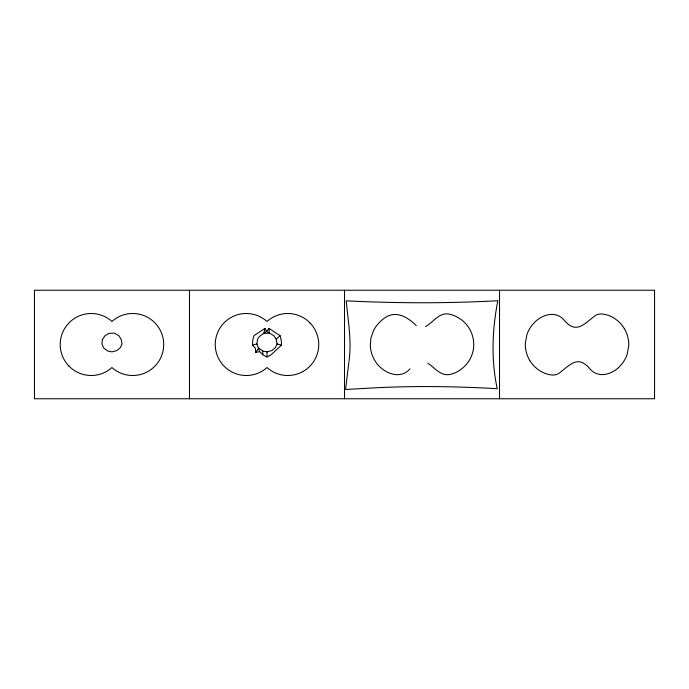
<?xml version="1.0" encoding="UTF-8"?>
<svg xmlns="http://www.w3.org/2000/svg" width="689" height="689" viewBox="0 0 689 689"><rect width="100%" height="100%" fill="white"/><g stroke="black" fill="none" stroke-linecap="round" stroke-linejoin="round"><path stroke-width="1.03" d="M266.962 357.005L267.056 351.898L271.957 350.512L275.35 347.669L277.03 343.949L276.203 339.229L273.852 335.655L266.488 331.375L265.007 328.377L253.931 335.655L252.639 340.848L252.475 345.068L255.421 348.298L255.628 352.398L259.607 351.648L262.81 354.766L266.962 357.005L271.165 354.766L281.5 345.068L281.336 340.848L280.044 335.655L268.968 328.377C266.212 333.312 259.77 334.199 257.445 339.436L256.945 343.949L259.607 351.648M348.987 361.337C351.898 341.184 348.031 320.893 346.222 300.852C396.718 303.315 447.333 303.496 497.82 300.723C492.222 329.833 490.981 359.58 497.225 388.717C453.095 386.176 408.827 385.642 364.696 388.415L345.542 389.483L348.884 362.25M265.007 328.377L263.801 333.407L269.27 333.114L268.968 328.377M255.628 352.398L258.719 348.005L262.69 351.011L267.056 351.898M276.203 339.229L280.044 335.655M409.998 368.804C399.62 381.017 381.577 372.181 374.859 360.614A31.41 31.41 0 0 1 370.32 345.775L370.94 337.98L373.533 330.608A30.755 30.755 0 0 1 380.664 321.341C392.919 308.87 405.718 315.261 416.302 325.621M425.535 326.638C433.235 322.383 438.859 312.393 448.866 314.038C457.823 315.889 465.842 321.858 470.131 329.945A31.41 31.41 0 0 1 473.748 345.034A30.23 30.23 0 0 1 472.62 352.777A30.936 30.936 0 0 1 467.366 363.224C462.5 369.244 455.498 374.067 447.626 374.773C439.315 374.738 434.173 367.297 427.783 363.146M252.475 345.068L256.945 343.949M277.03 343.949L281.5 345.068M624.355 328.584C619.463 320.583 610.704 314.399 601.187 313.926A13.031 13.031 0 0 0 595.839 315.2C584.479 323.365 576.469 335.078 564.033 320.015C555.334 309.783 540.555 315.019 533.174 323.908A30.514 30.514 0 0 0 529.97 328.171A30.979 30.979 0 0 0 526.913 334.613L525.319 343.355A31.367 31.367 0 0 0 529.729 360.416M529.72 360.416C534.612 368.417 543.371 374.601 552.888 375.074A13.031 13.031 0 0 0 558.236 373.8C569.596 365.635 577.606 353.922 590.042 368.985C598.741 379.217 613.52 373.981 620.901 365.092A30.514 30.514 0 0 0 624.105 360.829A30.979 30.979 0 0 0 627.162 354.387L628.756 345.645A31.367 31.367 0 0 0 624.346 328.584M262.69 351.011L262.81 354.766M499.525 290.241L499.525 398.759M344.5 290.241L344.5 398.759M189.475 290.241L189.475 398.759M102.42 339.436L101.92 343.949L103.695 348.005L107.665 351.011L112.031 351.898L116.932 350.512L120.325 347.669L122.005 343.949L121.178 339.229L118.827 335.655L114.245 333.114L108.776 333.407L105.098 335.655L102.42 339.436M654.55 290.241L34.45 290.241L34.45 398.759L654.55 398.759L654.55 290.241M68.917 366.04A31.005 31.005 0 0 0 111.962 367.538A31.005 31.005 0 0 0 155.008 366.04A31.005 31.005 0 0 0 155.008 322.96A31.005 31.005 0 0 0 111.962 321.462A31.005 31.005 0 0 0 68.917 322.96A31.005 31.005 0 0 0 68.917 366.04M310.033 322.96A31.005 31.005 0 0 0 266.988 321.462A31.005 31.005 0 0 0 223.942 322.96A31.005 31.005 0 0 0 223.942 366.04A31.005 31.005 0 0 0 266.988 367.538A31.005 31.005 0 0 0 310.033 366.04A31.005 31.005 0 0 0 310.033 322.96"/></g></svg>
